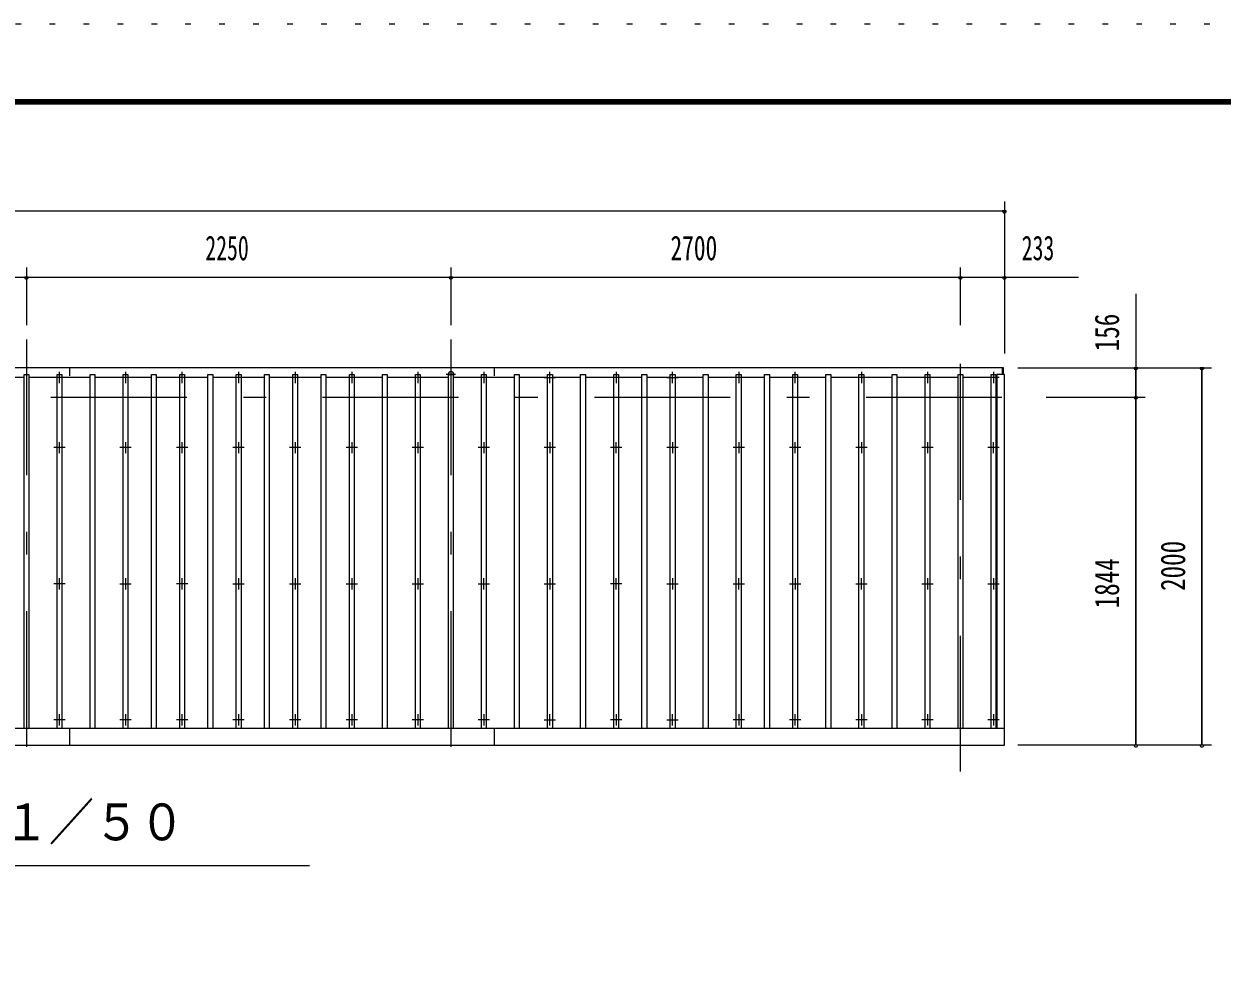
# Model space of a CAD drawing. Units: millimetres, scale not verified. Extents: x -27013 to 27023, y -10500 to 10500.
# Drawn here: x 4388 to 10737, y 5544 to 10500 of the extents above; entities that cross this region are included whole.
import ezdxf
from ezdxf.enums import TextEntityAlignment as Align

# ---------------------------------------------------------------- set-up
doc = ezdxf.new("R2010")
doc.units = ezdxf.units.MM
doc.header["$LTSCALE"] = 60
doc.linetypes.add('USER3', pattern=[24, 12, -5, 2, -5])
doc.linetypes.add('USER4', pattern=[3, 0.5, -2.5])
for name, color, linetype, lineweight in [('0-2_1-05BOLD', 7, 'Continuous', 18), ('0-3_1-25CENTER', 3, 'USER3', 18), ('0-4_1-45THIN', 4, 'Continuous', 18), ('0-5_1-55DIM', 3, 'Continuous', 18), ('0-C_F-F1PAPER', 5, 'Continuous', 18), ('0-D_F-E_J_ADD', 5, 'USER4', 18)]:
    doc.layers.add(name, color=color, linetype=linetype, lineweight=lineweight)
doc.styles.add('ＭＳ ゴシック', font='')
doc.styles.get('ＭＳ ゴシック').set_extended_font_data('MS Gothic')

msp = doc.modelspace()

# ---------------------------------------------------------------- linework, layer by layer
at = {"layer": '0-2_1-05BOLD'}
for p, q in [((4630.31, 8634.18), (4630.31, 8677.67)), ((6880.31, 8677.67), (6880.31, 8634.18)), ((9573.31, 8641.19), (9573.31, 8677.67)), ((9583.31, 6765.11), (-1082.69, 6765.11)), ((4630.31, 6677.67), (4630.31, 6765.11)), ((6880.31, 6765.11), (6880.31, 6677.67))]:
    msp.add_line(p, q, dxfattribs=at)
for points in [[(-1042.69, 6765.11), (-1042.69, 8641.19), (-1082.69, 8641.19), (-1082.69, 6677.67), (9583.31, 6677.67)], [(9578.31, 8641.19), (9578.31, 8677.67), (-1077.69, 8677.67), (-1077.69, 8641.19)], [(9583.31, 6677.67), (9583.31, 8641.19), (9543.31, 8641.19), (9543.31, 6765.11)]]:
    msp.add_lwpolyline(points, dxfattribs=at)
msp.add_arc((6650.31, 8642.67), 15, 325.5536, 214.4464, dxfattribs=at)
at = {"layer": '0-3_1-25CENTER'}
for p, q in [((4400.31, 8827.67), (4400.31, 6537.67)), ((6650.31, 8827.67), (6650.31, 6537.67)), ((9350.31, 6537.67), (9350.31, 8827.67)), ((4575.31, 8596.72), (4575.31, 8656.72)), ((4925.31, 8656.72), (4925.31, 8596.72)), ((5225.31, 8596.72), (5225.31, 8656.72)), ((5525.31, 8656.72), (5525.31, 8596.72)), ((5825.31, 8656.72), (5825.31, 8596.72)), ((6125.31, 8656.72), (6125.31, 8596.72)), ((6475.31, 8656.72), (6475.31, 8596.72)), ((6675.32, 8642.67), (6625.31, 8642.67)), ((6825.31, 8656.72), (6825.31, 8596.72)), ((7175.31, 8596.72), (7175.31, 8656.72)), ((7525.31, 8656.72), (7525.31, 8596.72)), ((7825.31, 8596.72), (7825.31, 8656.72)), ((8175.31, 8656.72), (8175.31, 8596.72)), ((8475.31, 8596.72), (8475.31, 8656.72)), ((8825.31, 8656.72), (8825.31, 8596.72)), ((9175.31, 8656.72), (9175.31, 8596.72)), ((9525.32, 8656.72), (9525.32, 8596.72)), ((4605.31, 8626.72), (4545.31, 8626.72)), ((4955.31, 8626.72), (4895.31, 8626.72)), ((5255.31, 8626.72), (5195.31, 8626.72)), ((5555.31, 8626.72), (5495.31, 8626.72)), ((5855.31, 8626.72), (5795.31, 8626.72)), ((6155.31, 8626.72), (6095.31, 8626.72)), ((6505.31, 8626.72), (6445.31, 8626.72)), ((6855.31, 8626.72), (6795.31, 8626.72)), ((7145.31, 8626.72), (7205.31, 8626.72)), ((7555.31, 8626.72), (7495.31, 8626.72)), ((7795.31, 8626.72), (7855.31, 8626.72)), ((8205.31, 8626.72), (8145.31, 8626.72)), ((8505.31, 8626.72), (8445.31, 8626.72)), ((8855.31, 8626.72), (8795.31, 8626.72)), ((9205.31, 8626.72), (9145.31, 8626.72)), ((9555.32, 8626.72), (9495.31, 8626.72)), ((-1229.69, 8521.68), (9730.31, 8521.68)), ((4605.31, 8254.17), (4545.31, 8254.17)), ((4575.31, 8224.17), (4575.31, 8284.17)), ((4955.31, 8254.17), (4895.31, 8254.17)), ((4925.31, 8284.17), (4925.31, 8224.17)), ((5255.31, 8254.17), (5195.31, 8254.17)), ((5225.31, 8224.17), (5225.31, 8284.17)), ((5555.31, 8254.17), (5495.31, 8254.17)), ((5525.31, 8284.17), (5525.31, 8224.17)), ((5855.31, 8254.17), (5795.31, 8254.17)), ((5825.31, 8284.17), (5825.31, 8224.17)), ((6155.31, 8254.17), (6095.31, 8254.17)), ((6125.31, 8284.17), (6125.31, 8224.17)), ((6505.31, 8254.17), (6445.31, 8254.17)), ((6475.31, 8284.17), (6475.31, 8224.17)), ((6855.31, 8254.17), (6795.31, 8254.17)), ((6825.31, 8284.17), (6825.31, 8224.17)), ((7205.31, 8254.17), (7145.31, 8254.17)), ((7175.31, 8284.17), (7175.31, 8224.17)), ((7555.31, 8254.17), (7495.31, 8254.17)), ((7525.31, 8224.17), (7525.31, 8284.17)), ((7855.31, 8254.17), (7795.31, 8254.17)), ((7825.31, 8284.17), (7825.31, 8224.17)), ((8205.31, 8254.17), (8145.31, 8254.17)), ((8175.31, 8284.17), (8175.31, 8224.17)), ((8505.31, 8254.17), (8445.31, 8254.17)), ((8475.31, 8224.17), (8475.31, 8284.17)), ((8855.31, 8254.17), (8795.31, 8254.17)), ((8825.31, 8284.17), (8825.31, 8224.17)), ((9205.31, 8254.17), (9145.31, 8254.17)), ((9175.31, 8284.17), (9175.31, 8224.17)), ((9555.32, 8254.17), (9495.31, 8254.17)), ((9525.32, 8224.17), (9525.32, 8284.17)), ((4575.31, 7502.51), (4575.31, 7562.51)), ((4925.31, 7562.51), (4925.31, 7502.51)), ((5225.31, 7502.51), (5225.31, 7562.51)), ((5525.31, 7562.51), (5525.31, 7502.51)), ((5825.31, 7562.51), (5825.31, 7502.51)), ((6125.31, 7562.51), (6125.31, 7502.51)), ((6475.31, 7562.51), (6475.31, 7502.51)), ((6825.31, 7502.51), (6825.31, 7562.51)), ((7175.31, 7562.51), (7175.31, 7502.51)), ((7525.31, 7502.51), (7525.31, 7562.51)), ((7825.31, 7562.51), (7825.31, 7502.51)), ((8175.31, 7502.51), (8175.31, 7562.51)), ((8475.31, 7562.51), (8475.31, 7502.51)), ((8825.31, 7502.51), (8825.31, 7562.51)), ((9175.31, 7562.51), (9175.31, 7502.51)), ((9525.32, 7562.51), (9525.32, 7502.51)), ((4605.31, 7532.51), (4545.31, 7532.51)), ((4895.31, 7532.51), (4955.31, 7532.51)), ((5255.31, 7532.51), (5195.31, 7532.51)), ((5495.31, 7532.51), (5555.31, 7532.51)), ((5795.31, 7532.51), (5855.31, 7532.51)), ((6095.31, 7532.51), (6155.31, 7532.51)), ((6445.31, 7532.51), (6505.31, 7532.51)), ((6795.31, 7532.51), (6855.31, 7532.51)), ((7145.31, 7532.51), (7205.31, 7532.51)), ((7555.31, 7532.51), (7495.31, 7532.51)), ((7795.31, 7532.51), (7855.31, 7532.51)), ((8145.31, 7532.51), (8205.31, 7532.51)), ((8445.31, 7532.51), (8505.31, 7532.51)), ((8795.31, 7532.51), (8855.31, 7532.51)), ((9145.31, 7532.51), (9205.31, 7532.51)), ((9495.31, 7532.51), (9555.32, 7532.51)), ((4605.31, 6810.85), (4545.31, 6810.85)), ((4575.31, 6780.85), (4575.31, 6840.85)), ((4955.31, 6810.85), (4895.31, 6810.85)), ((4925.31, 6840.85), (4925.31, 6780.85)), ((5255.31, 6810.85), (5195.31, 6810.85)), ((5225.31, 6780.85), (5225.31, 6840.85)), ((5555.31, 6810.85), (5495.31, 6810.85)), ((5525.31, 6840.85), (5525.31, 6780.85)), ((5855.31, 6810.85), (5795.31, 6810.85)), ((5825.31, 6840.85), (5825.31, 6780.85)), ((6155.31, 6810.85), (6095.31, 6810.85)), ((6125.31, 6840.85), (6125.31, 6780.85)), ((6505.31, 6810.85), (6445.31, 6810.85)), ((6475.31, 6840.85), (6475.31, 6780.85)), ((6855.31, 6810.85), (6795.31, 6810.85)), ((6825.31, 6840.85), (6825.31, 6780.85)), ((7145.31, 6810.85), (7205.31, 6810.85)), ((7175.31, 6780.85), (7175.31, 6840.85)), ((7555.31, 6810.85), (7495.31, 6810.85)), ((7525.31, 6840.85), (7525.31, 6780.85)), ((7795.31, 6810.85), (7855.31, 6810.85)), ((7825.31, 6780.85), (7825.31, 6840.85)), ((8205.31, 6810.85), (8145.31, 6810.85)), ((8175.31, 6840.85), (8175.31, 6780.85)), ((8505.31, 6810.85), (8445.31, 6810.85)), ((8475.31, 6780.85), (8475.31, 6840.85)), ((8855.31, 6810.85), (8795.31, 6810.85)), ((8825.31, 6840.85), (8825.31, 6780.85)), ((9205.31, 6810.85), (9145.31, 6810.85)), ((9175.31, 6840.85), (9175.31, 6780.85)), ((9555.32, 6810.85), (9495.31, 6810.85)), ((9525.32, 6840.85), (9525.32, 6780.85))]:
    msp.add_line(p, q, dxfattribs=at)
at = {"layer": '0-4_1-45THIN'}
for p, q in [((4387.81, 8626.18), (4237.81, 8626.18)), ((4562.81, 8626.18), (4412.81, 8626.18)), ((4737.81, 8626.18), (4587.81, 8626.18)), ((4912.81, 8626.18), (4762.81, 8626.18)), ((5062.81, 8626.18), (4937.81, 8626.18)), ((5212.81, 8626.18), (5087.81, 8626.18)), ((5362.81, 8626.18), (5237.81, 8626.18)), ((5512.81, 8626.18), (5387.81, 8626.18)), ((5662.81, 8626.18), (5537.81, 8626.18)), ((5812.81, 8626.18), (5687.81, 8626.18)), ((5962.81, 8626.18), (5837.81, 8626.18)), ((6112.81, 8626.18), (5987.81, 8626.18)), ((6287.81, 8626.18), (6137.81, 8626.18)), ((6462.81, 8626.18), (6312.81, 8626.18)), ((6637.81, 8626.18), (6487.81, 8626.18)), ((6812.81, 8626.18), (6662.81, 8626.18)), ((6987.81, 8626.18), (6837.81, 8626.18)), ((7162.81, 8626.18), (7012.81, 8626.18)), ((7337.81, 8626.18), (7187.81, 8626.18)), ((7512.81, 8626.18), (7362.81, 8626.18)), ((7662.81, 8626.18), (7537.81, 8626.18)), ((7812.81, 8626.18), (7687.81, 8626.18)), ((7987.81, 8626.18), (7837.81, 8626.18)), ((8162.81, 8626.18), (8012.81, 8626.18)), ((8312.81, 8626.18), (8187.81, 8626.18)), ((8462.81, 8626.18), (8337.81, 8626.18)), ((8637.81, 8626.18), (8487.81, 8626.18)), ((8812.81, 8626.18), (8662.81, 8626.18)), ((8987.81, 8626.18), (8837.81, 8626.18)), ((9162.81, 8626.18), (9012.81, 8626.18)), ((9337.81, 8626.18), (9187.81, 8626.18)), ((9512.81, 8626.18), (9362.81, 8626.18)), ((9537.82, 8626.18), (9543.31, 8626.18))]:
    msp.add_line(p, q, dxfattribs=at)
for points in [[(4387.81, 6765.11), (4387.81, 8641.19), (4412.81, 8641.19), (4412.81, 6765.11)], [(4562.81, 6765.11), (4562.81, 8641.19), (4587.81, 8641.19), (4587.81, 6765.11)], [(4737.81, 6765.11), (4737.81, 8641.19), (4762.81, 8641.19), (4762.81, 6765.11)], [(4912.81, 6765.11), (4912.81, 8641.19), (4937.81, 8641.19), (4937.81, 6765.11)], [(5062.81, 6765.11), (5062.81, 8641.19), (5087.81, 8641.19), (5087.81, 6765.11)], [(5212.81, 6765.11), (5212.81, 8641.19), (5237.81, 8641.19), (5237.81, 6765.11)], [(5362.81, 6765.11), (5362.81, 8641.19), (5387.81, 8641.19), (5387.81, 6765.11)], [(5512.81, 6765.11), (5512.81, 8641.19), (5537.81, 8641.19), (5537.81, 6765.11)], [(5662.81, 6765.11), (5662.81, 8641.19), (5687.81, 8641.19), (5687.81, 6765.11)], [(5812.81, 6765.11), (5812.81, 8641.19), (5837.81, 8641.19), (5837.81, 6765.11)], [(5962.81, 6765.11), (5962.81, 8641.19), (5987.81, 8641.19), (5987.81, 6765.11)], [(6112.81, 6765.11), (6112.81, 8641.19), (6137.81, 8641.19), (6137.81, 6765.11)], [(6287.81, 6765.11), (6287.81, 8641.19), (6312.81, 8641.19), (6312.81, 6765.11)], [(6462.81, 6765.11), (6462.81, 8641.19), (6487.81, 8641.19), (6487.81, 6765.11)], [(6637.81, 6765.11), (6637.81, 8641.19), (6662.81, 8641.19), (6662.81, 6765.11)], [(6812.81, 6765.11), (6812.81, 8641.19), (6837.81, 8641.19), (6837.81, 6765.11)], [(6987.81, 6765.11), (6987.81, 8641.19), (7012.81, 8641.19), (7012.81, 6765.11)], [(7162.81, 6765.11), (7162.81, 8641.19), (7187.81, 8641.19), (7187.81, 6765.11)], [(7337.81, 6765.11), (7337.81, 8641.19), (7362.81, 8641.19), (7362.81, 6765.11)], [(7512.81, 6765.11), (7512.81, 8641.19), (7537.81, 8641.19), (7537.81, 6765.11)], [(7662.81, 6765.11), (7662.81, 8641.19), (7687.81, 8641.19), (7687.81, 6765.11)], [(7812.81, 6765.11), (7812.81, 8641.19), (7837.81, 8641.19), (7837.81, 6765.11)], [(7987.81, 6765.11), (7987.81, 8641.19), (8012.81, 8641.19), (8012.81, 6765.11)], [(8162.81, 6765.11), (8162.81, 8641.19), (8187.81, 8641.19), (8187.81, 6765.11)], [(8312.81, 6765.11), (8312.81, 8641.19), (8337.81, 8641.19), (8337.81, 6765.11)], [(8462.81, 6765.11), (8462.81, 8641.19), (8487.81, 8641.19), (8487.81, 6765.11)], [(8637.81, 6765.11), (8637.81, 8641.19), (8662.81, 8641.19), (8662.81, 6765.11)], [(8812.81, 6765.11), (8812.81, 8641.19), (8837.81, 8641.19), (8837.81, 6765.11)], [(8987.81, 6765.11), (8987.81, 8641.19), (9012.81, 8641.19), (9012.81, 6765.11)], [(9162.81, 6765.11), (9162.81, 8641.19), (9187.81, 8641.19), (9187.81, 6765.11)], [(9337.82, 6765.11), (9337.82, 8641.19), (9362.81, 8641.19), (9362.81, 6765.11)], [(9512.81, 6765.11), (9512.81, 8641.19), (9537.82, 8641.19), (9537.82, 6765.11)]]:
    msp.add_lwpolyline(points, dxfattribs=at)
at = {"layer": '0-5_1-55DIM'}
for p, q in [((9583.31, 9558.67), (9583.31, 8752.68)), ((-1082.69, 9508.67), (9583.31, 9508.67)), ((9593.31, 9508.67), (9573.31, 9508.67)), ((4400.31, 9208.67), (4400.31, 8902.68)), ((6650.31, 9208.67), (6650.31, 8902.68)), ((9350.31, 8902.68), (9350.31, 9208.67)), ((-1475.19, 9158.67), (9975.81, 9158.67)), ((4410.31, 9158.67), (4390.31, 9158.67)), ((6660.31, 9158.67), (6640.31, 9158.67)), ((9360.31, 9158.67), (9340.31, 9158.67)), ((9593.31, 9158.67), (9573.31, 9158.67)), ((10280.31, 9070.17), (10280.31, 6677.67)), ((9655.31, 8677.67), (10680.31, 8677.67)), ((10290.31, 8677.67), (10270.31, 8677.67)), ((10280.31, 8521.68), (10280.31, 8677.67)), ((10640.31, 8677.67), (10620.31, 8677.67)), ((10630.31, 6677.67), (10630.31, 8677.67)), ((10630.31, 8677.67), (10630.31, 6677.67)), ((9805.32, 8521.68), (10330.31, 8521.68)), ((10290.31, 8521.67), (10270.31, 8521.67)), ((10280.31, 6677.67), (10280.31, 8521.68)), ((10680.31, 6677.67), (9655.31, 6677.67)), ((10290.31, 6677.67), (10270.31, 6677.67)), ((10640.31, 6677.67), (10620.31, 6677.67)), ((5900.31, 6037.67), (2600.31, 6037.67))]:
    msp.add_line(p, q, dxfattribs=at)
for centre in [(9583.31, 9508.67), (4400.31, 9158.67), (6650.31, 9158.67), (9350.31, 9158.67), (9583.31, 9158.67), (10280.31, 8677.67), (10630.31, 8677.67), (10280.31, 8521.67), (10280.31, 6677.67), (10630.31, 6677.67)]:
    msp.add_arc(centre, 10, 180, 0, dxfattribs=at)
at = {"layer": '0-C_F-F1PAPER'}
for points in [[(26522.65, -10000), (-2177.35, -10000), (-2177.35, 10100), (26522.65, 10100)], [(26520.14, -9997.5), (26520.14, 10097.5), (-2174.85, 10097.5), (-2174.85, -9997.5)], [(26517.65, -9995), (26517.65, 10095), (-2172.35, 10095), (-2172.35, -9995)], [(26515.15, -9992.5), (-2169.85, -9992.5), (-2169.85, 10092.5), (26515.15, 10092.5)], [(26512.65, -9990), (26512.65, 10090), (-2167.35, 10090), (-2167.35, -9990)], [(26510.15, -9987.5), (-2164.85, -9987.5), (-2164.85, 10087.5), (26510.15, 10087.5)], [(26507.64, -9985), (26507.64, 10085), (-2162.35, 10085), (-2162.35, -9985)], [(26505.15, -9982.5), (-2159.85, -9982.5), (-2159.85, 10082.5), (26505.15, 10082.5)], [(26502.65, -9980), (-2157.35, -9980), (-2157.35, 10080), (26502.65, 10080)], [(26500.15, -9977.5), (-2154.85, -9977.5), (-2154.85, 10077.5), (26500.15, 10077.5)], [(26497.65, -9975), (26497.65, 10075), (-2152.35, 10075), (-2152.35, -9975)]]:
    msp.add_lwpolyline(points, close=True, dxfattribs=at)
at = {"layer": '0-D_F-E_J_ADD'}
msp.add_lwpolyline([(27022.65, -10500), (-2677.35, -10500), (-2677.35, 10500), (27022.65, 10500)], close=True, dxfattribs=at)

# ---------------------------------------------------------------- texts
at = {"layer": '0-5_1-55DIM', "color": 7, "style": 'ＭＳ ゴシック'}
for s, height, width, p in [('2250', 130.2, 0.65, (5348.63, 9208.67)), ('2700', 130.2, 0.7, (7813.71, 9208.67)), ('233', 130.2, 0.65, (9675.14, 9208.67)), ('屋根伏図\u3000Ｓ＝１／５０', 195.4, 0.9, (2600.31, 6114.32))]:
    msp.add_text(s, height=height, dxfattribs=dict(at, width=width)).set_placement(p, align=Align.BOTTOM_LEFT)
at = {"layer": '0-5_1-55DIM', "color": 7, "style": 'ＭＳ ゴシック', "width": 0.75}
for s, p in [('156', (10230.31, 8765.03)), ('2000', (10580.31, 7494.64)), ('1844', (10230.31, 7402.12))]:
    msp.add_text(s, height=130.2, rotation=90, dxfattribs=at).set_placement(p, align=Align.BOTTOM_LEFT)

doc.saveas('drawing.dxf')
